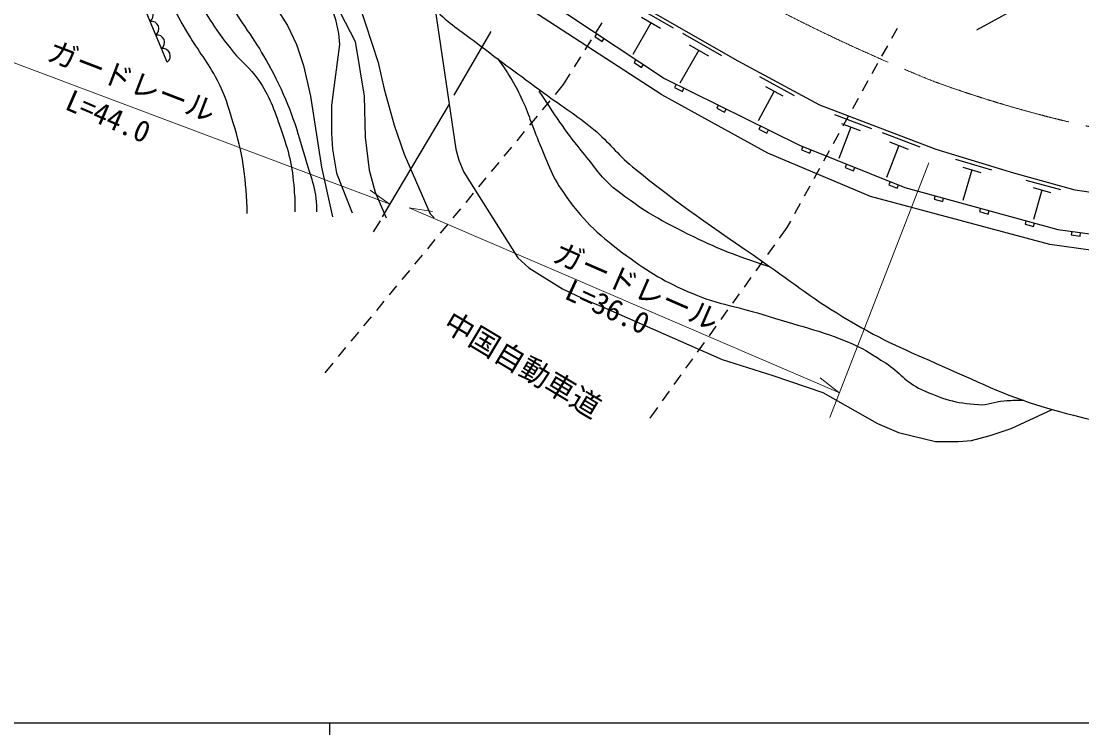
# Model space of a CAD drawing. Units: millimetres, scale not verified. Extents: x 40000 to 680000, y 20000 to 380000.
# Drawn here: x 241820 to 331903, y 204000 to 264578 of the extents above; entities that cross this region are included whole.
import ezdxf
from ezdxf.enums import TextEntityAlignment as Align

# ---------------------------------------------------------------- set-up
doc = ezdxf.new("R2010")
doc.units = ezdxf.units.MM
doc.header["$LTSCALE"] = 1000
doc.linetypes.add('CHAIN', pattern=[18.5, 12, -1.5, 3.5, -1.5])
for name, color, linetype, lineweight in [('M-BGD', 7, 'Continuous', 25), ('M-BMK', 2, 'CHAIN', 13), ('M-STR-HTXT', 7, 'Continuous', 13), ('M-TTL-BAND', 7, 'Continuous', 25)]:
    doc.layers.add(name, color=color, linetype=linetype, lineweight=lineweight)
doc.layers.add('M-BMK-HTXT', color=7, linetype='Continuous')
doc.styles.add('ＭＳ ゴシック', font='')
doc.styles.get('ＭＳ ゴシック').set_extended_font_data('MS Gothic')

msp = doc.modelspace()

# ---------------------------------------------------------------- linework, layer by layer
at = {"layer": 'M-BGD'}
for p, q in [((270536, 265995), (272145, 261084)), ((293992, 265850), (297187, 264019)), ((294516, 264913), (296114, 263997)), ((290635, 263589), (291166, 264436)), ((295315, 264455), (293759, 261740)), ((316212, 263973), (315727, 263098)), ((281712, 263709), (278580, 258290)), ((290706, 263528), (290540, 263278)), ((290540, 263278), (291165, 262863)), ((291165, 262863), (291331, 263113)), ((298002, 263552), (301302, 261660)), ((289731, 262149), (290262, 262996)), ((298543, 262584), (300193, 261638)), ((315389, 262486), (314904, 261611)), ((288827, 260710), (289359, 261557)), ((294038, 261315), (293872, 261065)), ((299368, 262111), (297760, 259306)), ((272145, 261084), (272653, 258798)), ((293872, 261065), (294497, 260650)), ((294497, 260650), (294663, 260900)), ((314565, 260998), (314081, 260123)), ((287878, 259197), (288455, 260117)), ((304528, 259879), (307482, 258284)), ((313742, 259511), (313258, 258636)), ((272653, 258798), (273500, 255750)), ((287189, 258365), (287878, 259197)), ((297440, 259223), (297307, 258954)), ((297307, 258954), (297979, 258622)), ((297979, 258622), (298112, 258891)), ((305766, 258638), (304411, 256127)), ((305027, 259037), (306505, 258240)), ((286105, 257055), (286743, 257825)), ((312919, 258023), (312435, 257149)), ((278156, 257528), (272484, 247961)), ((301026, 257452), (300894, 257183)), ((300894, 257183), (301566, 256851)), ((301566, 256851), (301699, 257120)), ((285021, 255745), (285659, 256516)), ((310896, 256666), (314038, 255468)), ((311502, 255895), (313073, 255296)), ((312096, 256536), (311611, 255661)), ((273500, 255750), (274346, 253295)), ((283937, 254436), (284575, 255206)), ((304613, 255681), (304480, 255412)), ((304480, 255412), (305153, 255080)), ((305153, 255080), (305286, 255349)), ((311273, 255049), (310788, 254174)), ((312287, 255596), (311269, 252925)), ((314939, 255125), (318148, 253902)), ((315558, 254338), (317163, 253726)), ((274346, 253295), (276548, 248215)), ((282853, 253126), (283491, 253896)), ((308210, 253933), (308098, 253654)), ((308098, 253654), (308795, 253376)), ((308795, 253376), (308906, 253654)), ((310449, 253561), (309965, 252686)), ((316360, 254032), (315321, 251304)), ((281769, 251817), (282407, 252587)), ((311924, 252447), (311812, 252169)), ((321187, 252880), (324245, 251951)), ((309626, 252074), (309142, 251199)), ((311812, 252169), (312509, 251890)), ((312509, 251890), (312620, 252169)), ((322577, 251957), (321786, 249357)), ((321812, 252189), (323341, 251724)), ((280685, 250507), (281323, 251277)), ((308803, 250586), (308319, 249712)), ((315638, 250962), (315526, 250683)), ((315526, 250683), (316223, 250405)), ((316223, 250405), (316334, 250683)), ((327151, 251098), (330098, 250279)), ((327765, 250451), (329238, 250042)), ((279601, 249197), (280239, 249968)), ((319447, 249760), (319367, 249471)), ((320091, 249272), (320170, 249561)), ((328501, 250246), (327806, 247741)), ((278517, 247888), (279155, 248658)), ((307980, 249099), (307495, 248224)), ((319367, 249471), (320091, 249272)), ((323304, 248699), (323224, 248410)), ((276548, 248215), (276886, 247876)), ((323224, 248410), (323947, 248211)), ((323947, 248211), (324027, 248500)), ((272314, 247622), (271722, 246691)), ((277433, 246578), (278071, 247348)), ((306855, 247067), (306198, 246154)), ((307156, 247612), (306855, 247067)), ((327160, 247638), (327081, 247349)), ((327081, 247349), (327804, 247150)), ((327804, 247150), (327884, 247440)), ((276349, 245268), (276987, 246039)), ((331049, 246732), (331009, 246435)), ((331009, 246435), (331752, 246334)), ((331752, 246334), (331792, 246632)), ((305789, 245586), (305205, 244774)), ((275265, 243959), (275903, 244729)), ((304797, 244206), (304213, 243394)), ((274182, 242649), (274819, 243420)), ((303804, 242826), (303220, 242014)), ((273098, 241340), (273735, 242110)), ((302811, 241446), (302227, 240635)), ((272014, 240030), (272651, 240800)), ((301818, 240066), (301234, 239255)), ((270930, 238720), (271567, 239491)), ((269846, 237411), (270483, 238181)), ((300825, 238686), (300241, 237875)), ((299832, 237306), (299248, 236495)), ((268762, 236101), (269399, 236872)), ((267627, 234730), (268316, 235562)), ((298839, 235927), (298255, 235115)), ((297846, 234547), (297262, 233735)), ((296854, 233167), (296270, 232355)), ((295861, 231787), (295204, 230874))]:
    msp.add_line(p, q, dxfattribs=at)
for points in [[(250805, 298559), (260467, 292489), (267356, 287358), (275077, 281661), (278108, 278436), (281752, 275147), (287234, 270761), (292726, 266922), (302681, 261216), (309614, 257475), (319514, 253702), (326093, 251703), (331317, 250252), (337573, 249349), (343764, 248414), (350235, 247658), (365528, 248704)], [(254213, 261094), (247466, 277274), (243325, 283292)], [(271893, 280630), (282040, 269287), (296454, 259709), (307918, 254050), (316867, 250470), (329879, 246891), (342020, 245246), (365715, 248353)], [(260800, 280049), (259445, 278271), (258429, 276155), (258429, 275393), (258852, 273361), (259191, 272514), (259784, 271329), (262578, 267180), (264440, 264217), (265202, 262608), (265795, 260830), (266388, 258205), (267319, 252194), (268250, 247961)], [(365836, 247028), (342592, 243757), (329177, 245622), (313957, 249707), (305234, 253389), (296226, 258320), (280841, 268341), (270995, 279469)], [(265065, 276750), (264779, 276578), (263086, 276409), (262578, 276155), (261562, 275139), (261646, 273784), (262324, 272683), (264864, 270397), (266303, 268958), (267150, 267773), (268081, 265995), (268504, 264725), (268758, 263539), (268843, 262608), (268166, 257443), (268166, 255073), (268250, 253718), (268589, 251686), (269944, 248299)], [(266811, 269381), (270198, 262862), (270960, 258205), (271044, 254734), (271383, 251940), (271891, 250077), (272822, 247876)], [(327211, 266788), (327507, 266304), (322969, 263820)], [(276971, 265571), (278749, 253718), (279003, 252787), (279426, 251771), (283998, 244489), (284930, 243643), (287808, 241865), (288499, 241514), (289356, 241110), (290362, 240668), (291195, 240341), (301355, 235853), (305673, 234499), (309906, 233059), (314563, 230435), (316341, 229673), (319474, 228911), (321421, 228911), (322522, 228995), (324130, 229419), (325908, 230011), (329380, 231620)]]:
    msp.add_lwpolyline(points, dxfattribs=at)
for centre in [(252395, 265084), (252877, 263928), (253359, 262773), (253841, 261617)]:
    msp.add_arc(centre, 642, 305.41685, 99.85936, dxfattribs=at)
for points, knots in [([(261013, 248260), (261016, 248482), (261006, 248548), (260999, 248733), (260882, 251618), (260659, 253269), (259809, 256028), (259376, 257433), (259182, 258256), (258491, 259554), (257624, 261181), (256927, 261969), (255983, 263553), (255387, 264551), (255040, 265107), (254549, 266161), (253698, 267992), (253541, 269150), (252744, 271005), (251812, 273172), (251024, 274263), (250078, 276423), (249467, 277816), (249230, 278640), (248731, 280078), (248037, 282075), (247847, 283261), (247097, 285237), (246482, 286858), (246239, 287414), (245356, 289319)], [0, 0, 0, 0, 1, 1, 1, 2, 2, 2, 3, 3, 3, 4, 4, 4, 5, 5, 5, 6, 6, 6, 7, 7, 7, 8, 8, 8, 9, 9, 9, 10, 10, 10, 10]), ([(248871, 287974), (249564, 286885), (249761, 286543), (250250, 285581), (250918, 284267), (251289, 283508), (251669, 282084), (252109, 280430), (251940, 279424), (252256, 277741), (252484, 276529), (252551, 275829), (252944, 274660), (253643, 272582), (254067, 271417), (255051, 269457), (255559, 268445), (255847, 267876), (256456, 266921), (257711, 264950), (258340, 263782), (259824, 261976), (260601, 261030), (261236, 260663), (261930, 259654), (262955, 258167), (263270, 257160), (263865, 255455), (264544, 253512), (264842, 252362), (264998, 250310), (265054, 249561), (265087, 249276), (265069, 248389)], [0, 0, 0, 0, 1, 1, 1, 2, 2, 2, 3, 3, 3, 4, 4, 4, 5, 5, 5, 6, 6, 6, 7, 7, 7, 8, 8, 8, 9, 9, 9, 10, 10, 10, 11, 11, 11, 11]), ([(266936, 248389), (266944, 248497), (266938, 248533), (266936, 248626), (266907, 250408), (266408, 251360), (265926, 253076), (265124, 255929), (264579, 257528), (263238, 260170), (262126, 262362), (261236, 263442), (259928, 265523), (258686, 267500), (257773, 268479), (256703, 270554), (255827, 272253), (255318, 273225), (254811, 275068), (254401, 276560), (254230, 277420), (254080, 278960), (253996, 279821), (253994, 280313), (254080, 281174), (254206, 282435), (254451, 282934), (254974, 284293)], [0, 0, 0, 0, 1, 1, 1, 2, 2, 2, 3, 3, 3, 4, 4, 4, 5, 5, 5, 6, 6, 6, 7, 7, 7, 8, 8, 8, 9, 9, 9, 9]), ([(272351, 271635), (273263, 270163), (273538, 269728), (274403, 268580), (275332, 267346), (275878, 266664), (276971, 265571), (278205, 264337), (279072, 263838), (280454, 262772), (282679, 261057), (283966, 260150), (286227, 258483), (287873, 257269), (288873, 256689), (290451, 255387), (291826, 254254), (292362, 253356), (293740, 252227), (297868, 248847), (300407, 247240), (304781, 244184), (307636, 242189), (309152, 240934), (312154, 239167), (315115, 237424), (316909, 236680), (320054, 235297), (323639, 233722), (325614, 232692), (329380, 231620), (332825, 230639), (334833, 230276), (338403, 229976), (341604, 229707), (343444, 229694), (346626, 230138), (349759, 230574), (351323, 231652), (354333, 232621), (356059, 233176), (357053, 233406), (358751, 234040), (361063, 234902), (362274, 235600), (364588, 236458), (367034, 237365), (368375, 238047), (370941, 238522), (372502, 238811), (373421, 238476), (375004, 238586), (377230, 238741), (378501, 238748), (380680, 239231), (383090, 239767), (384273, 240667), (386678, 241231), (388320, 241616), (389311, 241421), (390966, 241747), (392963, 242139), (394043, 242532), (395997, 243101), (398464, 243820), (399785, 244440), (402285, 245036), (403192, 245252), (403503, 245334), (404617, 245548)], [0, 0, 0, 0, 1, 1, 1, 2, 2, 2, 3, 3, 3, 4, 4, 4, 5, 5, 5, 6, 6, 6, 7, 7, 7, 8, 8, 8, 9, 9, 9, 10, 10, 10, 11, 11, 11, 12, 12, 12, 13, 13, 13, 14, 14, 14, 15, 15, 15, 16, 16, 16, 17, 17, 17, 18, 18, 18, 19, 19, 19, 20, 20, 20, 21, 21, 21, 22, 22, 22, 23, 23, 23, 23]), ([(282304, 261388), (282833, 260637), (282984, 260422), (283374, 259774), (283761, 259130), (283976, 258766), (284292, 258085), (284937, 256695), (285141, 255850), (285743, 254441), (286496, 252680), (286777, 251595), (287872, 250023), (289470, 247728), (290674, 246618), (292902, 244928), (294900, 243412), (296128, 242664), (298417, 241639), (300798, 240572), (302313, 240458), (304802, 239672), (307810, 238721), (309580, 238407), (312477, 237156), (313611, 236666), (314178, 236245), (315218, 235576), (316468, 234772), (316925, 233928), (318281, 233319), (320065, 232517), (321166, 232148), (323118, 232029), (323982, 231976), (324448, 232281), (325311, 232351), (325924, 232401), (326141, 232412), (326885, 232419)], [0, 0, 0, 0, 1, 1, 1, 2, 2, 2, 3, 3, 3, 4, 4, 4, 5, 5, 5, 6, 6, 6, 7, 7, 7, 8, 8, 8, 9, 9, 9, 10, 10, 10, 11, 11, 11, 12, 12, 12, 13, 13, 13, 13]), ([(305297, 243753), (302297, 244758), (301345, 245102), (298945, 246268), (296214, 247594), (294687, 248422), (292302, 250299), (291096, 251248), (290671, 252053), (289690, 253233), (288027, 255233), (287556, 256035), (285820, 258651)], [0, 0, 0, 0, 1, 1, 1, 2, 2, 2, 3, 3, 3, 4, 4, 4, 4])]:
    msp.add_open_spline(points, degree=3, knots=knots, dxfattribs=at)
at = {"layer": 'M-BMK'}
for centre, radius, start, end in [((378072, 405034), 156975, 228.60622, 248.0141), ((354596, 356315), 103070, 249.97652, 276.07819)]:
    msp.add_arc(centre, radius, start, end, dxfattribs=at)
at = {"layer": 'M-STR-HTXT'}
for p, q in [((235155, 263314), (273076, 249061)), ((318906, 252560), (310499, 230943)), ((273076, 249061), (271450, 250226)), ((274770, 248723), (311261, 233059)), ((274770, 248723), (276749, 248436)), ((311261, 233059), (309690, 234297))]:
    msp.add_line(p, q, dxfattribs=at)
at = {"layer": 'M-TTL-BAND'}
for p, q in [((40000, 205000), (579000, 205000)), ((268000, 205000), (268000, 204000))]:
    msp.add_line(p, q, dxfattribs=at)

# ---------------------------------------------------------------- texts
at = {"layer": 'M-BGD', "style": 'ＭＳ ゴシック'}
msp.add_text('中国自動車道', height=1833, rotation=329.103, dxfattribs=at).set_placement((277230, 238023), align=Align.BOTTOM_LEFT)
at = {"layer": 'M-BMK-HTXT', "style": 'ＭＳ ゴシック'}
for s, rotation, p in [('ガードレール', 338.961, (243692, 260817)), ('L=44.0', 336.553, (245201, 256648)), ('ガードレール', 336.41, (286611, 243746)), ('L=36.0', 335.116, (287619, 240581))]:
    msp.add_text(s, height=1833, rotation=rotation, dxfattribs=at).set_placement(p, align=Align.BOTTOM_LEFT)

doc.saveas('drawing.dxf')
